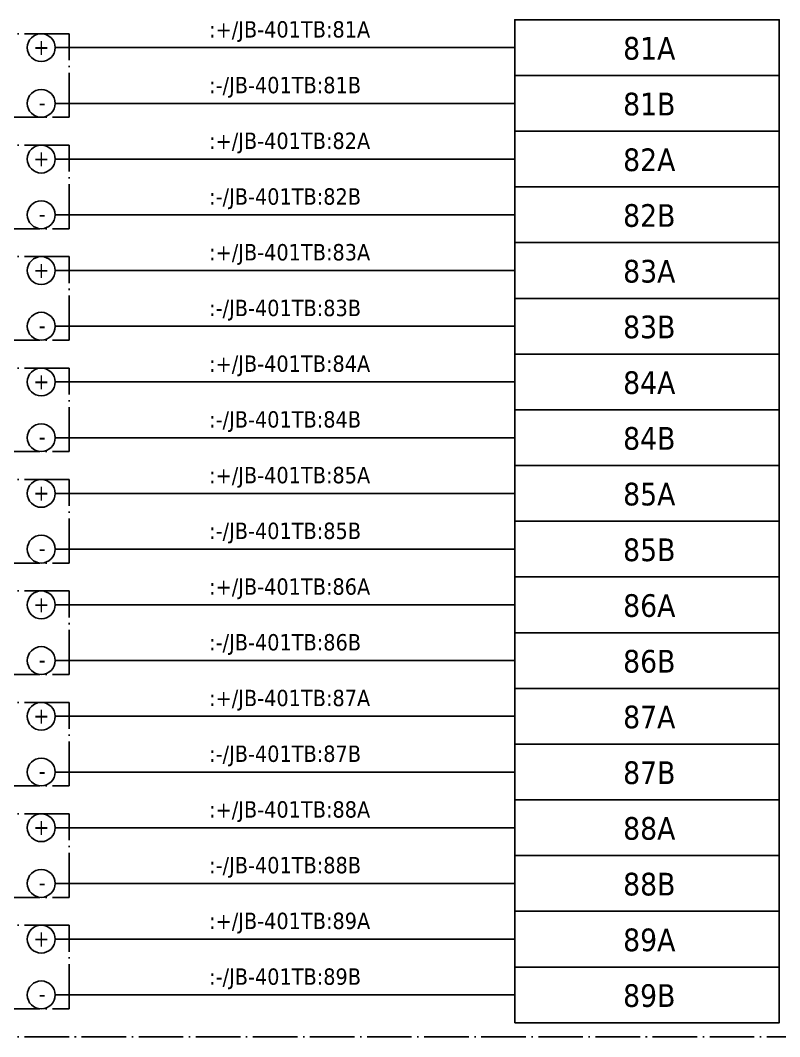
# Model space of a CAD drawing. Header units: millimetres. Extents: x 0 to 1792788, y -13 to 262234.
# Drawn here: x 35.5 to 90, y 78 to 151 of the extents above; entities that cross this region are included whole.
import ezdxf
from ezdxf.enums import TextEntityAlignment as Align

# ---------------------------------------------------------------- set-up
doc = ezdxf.new("R2010")
doc.units = ezdxf.units.MM
doc.linetypes.add('EPL_DASHDOT', pattern=[1, 0.8, -0.1, 0, -0.1])
for name, color, linetype, lineweight in [('EPLAN300', 5, 'Continuous', 25), ('EPLAN302', 5, 'Continuous', 25), ('EPLAN307', 134, 'EPL_DASHDOT', 25), ('EPLAN311', 7, 'Continuous', 25), ('EPLAN400', 5, 'Continuous', 35), ('EPLAN405', 7, 'Continuous', 25), ('EPLAN420', 7, 'Continuous', 35), ('EPLAN421', 5, 'Continuous', 35), ('EPLAN433', 251, 'Continuous', 35), ('EPLAN500', 7, 'Continuous', 35), ('EPLAN501', 7, 'Continuous', 35), ('EPLAN502', 7, 'Continuous', 35), ('EPLAN503', 7, 'Continuous', 35), ('EPLAN504', 7, 'Continuous', 35)]:
    doc.layers.add(name, color=color, linetype=linetype, lineweight=lineweight)
doc.styles.add('Tahoma', font='')
doc.styles.get('Tahoma').set_extended_font_data('Tahoma')

# ---------------------------------------------------------------- blocks, each defined once
blk = doc.blocks.new('EPLSYM_LibrarySPECIAL_en_US_Symbol427_Variant5_Placement1_94')
at = {"layer": 'EPLAN421', "color": 5, "style": 'Tahoma'}
for tag, p in [('17_20029[1]', (-0.9525, 3.335)), ('17_20029[2]', (20.0025, 3.335))]:
    blk.add_attdef(tag, text='', height=1.1739, dxfattribs=at).set_placement(p, align=Align.BOTTOM_RIGHT)
at = {"layer": 'EPLAN433', "color": 251, "style": 'Tahoma'}
blk.add_attdef('17_20406_1', text='', height=1.6254, dxfattribs=at).set_placement((0.9525, 1.5875), align=Align.BOTTOM_RIGHT)
blk.add_attdef('17_20406', text='', height=1.6254, dxfattribs=at).set_placement((0.9525, 1.5875), align=Align.BOTTOM_LEFT)
blk = doc.blocks.new('EPLSYM_LibrarySPECIAL_en_US_Symbol427_Variant5_Placement1_95')
at = {"layer": 'EPLAN421', "color": 5, "style": 'Tahoma'}
for tag, p in [('17_20029[1]', (-0.9525, 3.335)), ('17_20029[2]', (20.0025, 3.335))]:
    blk.add_attdef(tag, text='', height=1.1739, dxfattribs=at).set_placement(p, align=Align.BOTTOM_RIGHT)
at = {"layer": 'EPLAN433', "color": 251, "style": 'Tahoma'}
blk.add_attdef('17_20406_1', text='', height=1.6254, dxfattribs=at).set_placement((0.9525, 1.5875), align=Align.BOTTOM_RIGHT)
blk.add_attdef('17_20406', text='', height=1.6254, dxfattribs=at).set_placement((0.9525, 1.5875), align=Align.BOTTOM_LEFT)
blk = doc.blocks.new('EPLSYM_LibrarySPECIAL_en_US_Symbol427_Variant5_Placement1_96')
at = {"layer": 'EPLAN421', "color": 5, "style": 'Tahoma'}
for tag, p in [('17_20029[1]', (-0.9525, 3.335)), ('17_20029[2]', (20.0025, 3.335))]:
    blk.add_attdef(tag, text='', height=1.1739, dxfattribs=at).set_placement(p, align=Align.BOTTOM_RIGHT)
at = {"layer": 'EPLAN433', "color": 251, "style": 'Tahoma'}
blk.add_attdef('17_20406_1', text='', height=1.6254, dxfattribs=at).set_placement((0.9525, 1.5875), align=Align.BOTTOM_RIGHT)
blk.add_attdef('17_20406', text='', height=1.6254, dxfattribs=at).set_placement((0.9525, 1.5875), align=Align.BOTTOM_LEFT)
blk = doc.blocks.new('EPLSYM_LibrarySPECIAL_en_US_Symbol427_Variant5_Placement1_97')
at = {"layer": 'EPLAN421', "color": 5, "style": 'Tahoma'}
for tag, p in [('17_20029[1]', (-0.9525, 3.335)), ('17_20029[2]', (20.0025, 3.335))]:
    blk.add_attdef(tag, text='', height=1.1739, dxfattribs=at).set_placement(p, align=Align.BOTTOM_RIGHT)
at = {"layer": 'EPLAN433', "color": 251, "style": 'Tahoma'}
blk.add_attdef('17_20406_1', text='', height=1.6254, dxfattribs=at).set_placement((0.9525, 1.5875), align=Align.BOTTOM_RIGHT)
blk.add_attdef('17_20406', text='', height=1.6254, dxfattribs=at).set_placement((0.9525, 1.5875), align=Align.BOTTOM_LEFT)
blk = doc.blocks.new('EPLSYM_LibrarySPECIAL_en_US_Symbol427_Variant5_Placement1_98')
at = {"layer": 'EPLAN421', "color": 5, "style": 'Tahoma'}
for tag, p in [('17_20029[1]', (-0.9525, 3.335)), ('17_20029[2]', (20.0025, 3.335))]:
    blk.add_attdef(tag, text='', height=1.1739, dxfattribs=at).set_placement(p, align=Align.BOTTOM_RIGHT)
at = {"layer": 'EPLAN433', "color": 251, "style": 'Tahoma'}
blk.add_attdef('17_20406_1', text='', height=1.6254, dxfattribs=at).set_placement((0.9525, 1.5875), align=Align.BOTTOM_RIGHT)
blk.add_attdef('17_20406', text='', height=1.6254, dxfattribs=at).set_placement((0.9525, 1.5875), align=Align.BOTTOM_LEFT)
blk = doc.blocks.new('EPLSYM_LibrarySPECIAL_en_US_Symbol427_Variant5_Placement1_99')
at = {"layer": 'EPLAN421', "color": 5, "style": 'Tahoma'}
for tag, p in [('17_20029[1]', (-0.9525, 3.335)), ('17_20029[2]', (20.0025, 3.335))]:
    blk.add_attdef(tag, text='', height=1.1739, dxfattribs=at).set_placement(p, align=Align.BOTTOM_RIGHT)
at = {"layer": 'EPLAN433', "color": 251, "style": 'Tahoma'}
blk.add_attdef('17_20406_1', text='', height=1.6254, dxfattribs=at).set_placement((0.9525, 1.5875), align=Align.BOTTOM_RIGHT)
blk.add_attdef('17_20406', text='', height=1.6254, dxfattribs=at).set_placement((0.9525, 1.5875), align=Align.BOTTOM_LEFT)
blk = doc.blocks.new('EPLSYM_LibrarySPECIAL_en_US_Symbol427_Variant5_Placement1_100')
at = {"layer": 'EPLAN421', "color": 5, "style": 'Tahoma'}
for tag, p in [('17_20029[1]', (-0.9525, 3.335)), ('17_20029[2]', (20.0025, 3.335))]:
    blk.add_attdef(tag, text='', height=1.1739, dxfattribs=at).set_placement(p, align=Align.BOTTOM_RIGHT)
at = {"layer": 'EPLAN433', "color": 251, "style": 'Tahoma'}
blk.add_attdef('17_20406_1', text='', height=1.6254, dxfattribs=at).set_placement((0.9525, 1.5875), align=Align.BOTTOM_RIGHT)
blk.add_attdef('17_20406', text='', height=1.6254, dxfattribs=at).set_placement((0.9525, 1.5875), align=Align.BOTTOM_LEFT)
blk = doc.blocks.new('EPLSYM_LibrarySPECIAL_en_US_Symbol427_Variant5_Placement1_101')
at = {"layer": 'EPLAN421', "color": 5, "style": 'Tahoma'}
for tag, p in [('17_20029[1]', (-0.9525, 3.335)), ('17_20029[2]', (20.0025, 3.335))]:
    blk.add_attdef(tag, text='', height=1.1739, dxfattribs=at).set_placement(p, align=Align.BOTTOM_RIGHT)
at = {"layer": 'EPLAN433', "color": 251, "style": 'Tahoma'}
blk.add_attdef('17_20406_1', text='', height=1.6254, dxfattribs=at).set_placement((0.9525, 1.5875), align=Align.BOTTOM_RIGHT)
blk.add_attdef('17_20406', text='', height=1.6254, dxfattribs=at).set_placement((0.9525, 1.5875), align=Align.BOTTOM_LEFT)
blk = doc.blocks.new('EPLSYM_LibrarySPECIAL_en_US_Symbol427_Variant5_Placement1_102')
at = {"layer": 'EPLAN421', "color": 5, "style": 'Tahoma'}
for tag, p in [('17_20029[1]', (-0.9525, 3.335)), ('17_20029[2]', (20.0025, 3.335))]:
    blk.add_attdef(tag, text='', height=1.1739, dxfattribs=at).set_placement(p, align=Align.BOTTOM_RIGHT)
at = {"layer": 'EPLAN433', "color": 251, "style": 'Tahoma'}
blk.add_attdef('17_20406_1', text='', height=1.6254, dxfattribs=at).set_placement((0.9525, 1.5875), align=Align.BOTTOM_RIGHT)
blk.add_attdef('17_20406', text='', height=1.6254, dxfattribs=at).set_placement((0.9525, 1.5875), align=Align.BOTTOM_LEFT)
blk = doc.blocks.new('EPLSYM_LibrarySPECIAL_en_US_Symbol427_Variant5_Placement1_103')
at = {"layer": 'EPLAN421', "color": 5, "style": 'Tahoma'}
for tag, p in [('17_20029[1]', (-0.9525, 3.335)), ('17_20029[2]', (20.0025, 3.335))]:
    blk.add_attdef(tag, text='', height=1.1739, dxfattribs=at).set_placement(p, align=Align.BOTTOM_RIGHT)
at = {"layer": 'EPLAN433', "color": 251, "style": 'Tahoma'}
blk.add_attdef('17_20406_1', text='', height=1.6254, dxfattribs=at).set_placement((0.9525, 1.5875), align=Align.BOTTOM_RIGHT)
blk.add_attdef('17_20406', text='', height=1.6254, dxfattribs=at).set_placement((0.9525, 1.5875), align=Align.BOTTOM_LEFT)
blk = doc.blocks.new('EPLSYM_LibrarySPECIAL_en_US_Symbol427_Variant5_Placement1_104')
at = {"layer": 'EPLAN421', "color": 5, "style": 'Tahoma'}
for tag, p in [('17_20029[1]', (-0.9525, 3.335)), ('17_20029[2]', (20.0025, 3.335))]:
    blk.add_attdef(tag, text='', height=1.1739, dxfattribs=at).set_placement(p, align=Align.BOTTOM_RIGHT)
at = {"layer": 'EPLAN433', "color": 251, "style": 'Tahoma'}
blk.add_attdef('17_20406_1', text='', height=1.6254, dxfattribs=at).set_placement((0.9525, 1.5875), align=Align.BOTTOM_RIGHT)
blk.add_attdef('17_20406', text='', height=1.6254, dxfattribs=at).set_placement((0.9525, 1.5875), align=Align.BOTTOM_LEFT)
blk = doc.blocks.new('EPLSYM_LibrarySPECIAL_en_US_Symbol427_Variant5_Placement1_105')
at = {"layer": 'EPLAN421', "color": 5, "style": 'Tahoma'}
for tag, p in [('17_20029[1]', (-0.9525, 3.335)), ('17_20029[2]', (20.0025, 3.335))]:
    blk.add_attdef(tag, text='', height=1.1739, dxfattribs=at).set_placement(p, align=Align.BOTTOM_RIGHT)
at = {"layer": 'EPLAN433', "color": 251, "style": 'Tahoma'}
blk.add_attdef('17_20406_1', text='', height=1.6254, dxfattribs=at).set_placement((0.9525, 1.5875), align=Align.BOTTOM_RIGHT)
blk.add_attdef('17_20406', text='', height=1.6254, dxfattribs=at).set_placement((0.9525, 1.5875), align=Align.BOTTOM_LEFT)
blk = doc.blocks.new('EPLSYM_LibrarySPECIAL_en_US_Symbol427_Variant5_Placement1_106')
at = {"layer": 'EPLAN421', "color": 5, "style": 'Tahoma'}
for tag, p in [('17_20029[1]', (-0.9525, 3.335)), ('17_20029[2]', (20.0025, 3.335))]:
    blk.add_attdef(tag, text='', height=1.1739, dxfattribs=at).set_placement(p, align=Align.BOTTOM_RIGHT)
at = {"layer": 'EPLAN433', "color": 251, "style": 'Tahoma'}
blk.add_attdef('17_20406_1', text='', height=1.6254, dxfattribs=at).set_placement((0.9525, 1.5875), align=Align.BOTTOM_RIGHT)
blk.add_attdef('17_20406', text='', height=1.6254, dxfattribs=at).set_placement((0.9525, 1.5875), align=Align.BOTTOM_LEFT)
blk = doc.blocks.new('EPLSYM_LibrarySPECIAL_en_US_Symbol427_Variant5_Placement1_107')
at = {"layer": 'EPLAN421', "color": 5, "style": 'Tahoma'}
for tag, p in [('17_20029[1]', (-0.9525, 3.335)), ('17_20029[2]', (20.0025, 3.335))]:
    blk.add_attdef(tag, text='', height=1.1739, dxfattribs=at).set_placement(p, align=Align.BOTTOM_RIGHT)
at = {"layer": 'EPLAN433', "color": 251, "style": 'Tahoma'}
blk.add_attdef('17_20406_1', text='', height=1.6254, dxfattribs=at).set_placement((0.9525, 1.5875), align=Align.BOTTOM_RIGHT)
blk.add_attdef('17_20406', text='', height=1.6254, dxfattribs=at).set_placement((0.9525, 1.5875), align=Align.BOTTOM_LEFT)
blk = doc.blocks.new('EPLSYM_LibrarySPECIAL_en_US_Symbol427_Variant5_Placement1_108')
at = {"layer": 'EPLAN421', "color": 5, "style": 'Tahoma'}
for tag, p in [('17_20029[1]', (-0.9525, 3.335)), ('17_20029[2]', (20.0025, 3.335))]:
    blk.add_attdef(tag, text='', height=1.1739, dxfattribs=at).set_placement(p, align=Align.BOTTOM_RIGHT)
at = {"layer": 'EPLAN433', "color": 251, "style": 'Tahoma'}
blk.add_attdef('17_20406_1', text='', height=1.6254, dxfattribs=at).set_placement((0.9525, 1.5875), align=Align.BOTTOM_RIGHT)
blk.add_attdef('17_20406', text='', height=1.6254, dxfattribs=at).set_placement((0.9525, 1.5875), align=Align.BOTTOM_LEFT)
blk = doc.blocks.new('EPLSYM_LibrarySPECIAL_en_US_Symbol427_Variant5_Placement1_109')
at = {"layer": 'EPLAN421', "color": 5, "style": 'Tahoma'}
for tag, p in [('17_20029[1]', (-0.9525, 3.335)), ('17_20029[2]', (20.0025, 3.335))]:
    blk.add_attdef(tag, text='', height=1.1739, dxfattribs=at).set_placement(p, align=Align.BOTTOM_RIGHT)
at = {"layer": 'EPLAN433', "color": 251, "style": 'Tahoma'}
blk.add_attdef('17_20406_1', text='', height=1.6254, dxfattribs=at).set_placement((0.9525, 1.5875), align=Align.BOTTOM_RIGHT)
blk.add_attdef('17_20406', text='', height=1.6254, dxfattribs=at).set_placement((0.9525, 1.5875), align=Align.BOTTOM_LEFT)
blk = doc.blocks.new('EPLSYM_LibrarySPECIAL_en_US_Symbol427_Variant5_Placement1_110')
at = {"layer": 'EPLAN421', "color": 5, "style": 'Tahoma'}
for tag, p in [('17_20029[1]', (-0.9525, 3.335)), ('17_20029[2]', (20.0025, 3.335))]:
    blk.add_attdef(tag, text='', height=1.1739, dxfattribs=at).set_placement(p, align=Align.BOTTOM_RIGHT)
at = {"layer": 'EPLAN433', "color": 251, "style": 'Tahoma'}
blk.add_attdef('17_20406_1', text='', height=1.6254, dxfattribs=at).set_placement((0.9525, 1.5875), align=Align.BOTTOM_RIGHT)
blk.add_attdef('17_20406', text='', height=1.6254, dxfattribs=at).set_placement((0.9525, 1.5875), align=Align.BOTTOM_LEFT)
blk = doc.blocks.new('EPLSYM_LibrarySPECIAL_en_US_Symbol427_Variant5_Placement1_111')
at = {"layer": 'EPLAN421', "color": 5, "style": 'Tahoma'}
for tag, p in [('17_20029[1]', (-0.9525, 3.335)), ('17_20029[2]', (20.0025, 3.335))]:
    blk.add_attdef(tag, text='', height=1.1739, dxfattribs=at).set_placement(p, align=Align.BOTTOM_RIGHT)
at = {"layer": 'EPLAN433', "color": 251, "style": 'Tahoma'}
blk.add_attdef('17_20406_1', text='', height=1.6254, dxfattribs=at).set_placement((0.9525, 1.5875), align=Align.BOTTOM_RIGHT)
blk.add_attdef('17_20406', text='', height=1.6254, dxfattribs=at).set_placement((0.9525, 1.5875), align=Align.BOTTOM_LEFT)
blk = doc.blocks.new('EPLSYM_LibrarySPECIAL_Symbol17_Variant3_Placement1')
at = {"layer": 'EPLAN302', "lineweight": 25, "ltscale": 4}
blk.add_line((4, 0), (1, 0), dxfattribs=at)
blk.add_circle((0, 0), 1, dxfattribs=at)
at = {"layer": 'EPLAN420', "color": 7, "style": 'Tahoma'}
blk.add_attdef('17_20036', text='', height=1.6254, dxfattribs=at).set_placement((-1.5, -0.16254), align=Align.MIDDLE_RIGHT)
at = {"layer": 'EPLAN421', "color": 5, "style": 'Tahoma'}
blk.add_attdef('17_20039', text='', height=1.1739, dxfattribs=at).set_placement((3, 1), align=Align.BOTTOM_RIGHT)
blk = doc.blocks.new('EPLSYM_LibrarySPECIAL_Symbol2_Variant0_Placement1_48')
at = {"layer": 'EPLAN307', "lineweight": 25, "ltscale": 4}
blk.add_lwpolyline([(0, -6), (34, -6), (34, 0), (0, 0)], close=True, dxfattribs=at)
at = {"layer": 'EPLAN400', "color": 5, "style": 'Tahoma'}
blk.add_attdef('88_20010', text='', height=2.2575, dxfattribs=at).set_placement((-1.5, -0.9515), align=Align.TOP_RIGHT)
at = {"layer": 'EPLAN500', "color": 7, "style": 'Tahoma'}
blk.add_attdef('88_20027', text='', height=1.6254, dxfattribs=at).set_placement((-1.5, -4.57508), align=Align.TOP_RIGHT)
at = {"layer": 'EPLAN501', "color": 7, "style": 'Tahoma'}
blk.add_attdef('88_20011', text='', height=1.6254, dxfattribs=at).set_placement((-1.5, -9.97508), align=Align.TOP_RIGHT)
at = {"layer": 'EPLAN502', "color": 7, "style": 'Tahoma'}
blk.add_attdef('88_20025', text='', height=1.6254, dxfattribs=at).set_placement((-1.5, -12.67508), align=Align.TOP_RIGHT)
at = {"layer": 'EPLAN503', "color": 7, "style": 'Tahoma'}
blk.add_attdef('88_20024', text='', height=1.6254, dxfattribs=at).set_placement((-1.5, -15.37508), align=Align.TOP_RIGHT)
at = {"layer": 'EPLAN504', "color": 7, "style": 'Tahoma'}
blk.add_attdef('88_20901[1]', text='', height=1.6254, dxfattribs=at).set_placement((-1.5, -7.27508), align=Align.TOP_RIGHT)
blk = doc.blocks.new('EPLSYM_LibrarySPECIAL_Symbol2_Variant0_Placement1_49')
at = {"layer": 'EPLAN307', "lineweight": 25, "ltscale": 4}
blk.add_lwpolyline([(0, -6), (34, -6), (34, 0), (0, 0)], close=True, dxfattribs=at)
at = {"layer": 'EPLAN400', "color": 5, "style": 'Tahoma'}
blk.add_attdef('88_20010', text='', height=2.2575, dxfattribs=at).set_placement((-1.5, -0.9515), align=Align.TOP_RIGHT)
at = {"layer": 'EPLAN500', "color": 7, "style": 'Tahoma'}
blk.add_attdef('88_20027', text='', height=1.6254, dxfattribs=at).set_placement((-1.5, -4.57508), align=Align.TOP_RIGHT)
at = {"layer": 'EPLAN501', "color": 7, "style": 'Tahoma'}
blk.add_attdef('88_20011', text='', height=1.6254, dxfattribs=at).set_placement((-1.5, -9.97508), align=Align.TOP_RIGHT)
at = {"layer": 'EPLAN502', "color": 7, "style": 'Tahoma'}
blk.add_attdef('88_20025', text='', height=1.6254, dxfattribs=at).set_placement((-1.5, -12.67508), align=Align.TOP_RIGHT)
at = {"layer": 'EPLAN503', "color": 7, "style": 'Tahoma'}
blk.add_attdef('88_20024', text='', height=1.6254, dxfattribs=at).set_placement((-1.5, -15.37508), align=Align.TOP_RIGHT)
at = {"layer": 'EPLAN504', "color": 7, "style": 'Tahoma'}
blk.add_attdef('88_20901[1]', text='', height=1.6254, dxfattribs=at).set_placement((-1.5, -7.27508), align=Align.TOP_RIGHT)
blk = doc.blocks.new('EPLSYM_LibrarySPECIAL_Symbol2_Variant0_Placement1_50')
at = {"layer": 'EPLAN307', "lineweight": 25, "ltscale": 4}
blk.add_lwpolyline([(0, -6), (34, -6), (34, 0), (0, 0)], close=True, dxfattribs=at)
at = {"layer": 'EPLAN400', "color": 5, "style": 'Tahoma'}
blk.add_attdef('88_20010', text='', height=2.2575, dxfattribs=at).set_placement((-1.5, -0.9515), align=Align.TOP_RIGHT)
at = {"layer": 'EPLAN500', "color": 7, "style": 'Tahoma'}
blk.add_attdef('88_20027', text='', height=1.6254, dxfattribs=at).set_placement((-1.5, -4.57508), align=Align.TOP_RIGHT)
at = {"layer": 'EPLAN501', "color": 7, "style": 'Tahoma'}
blk.add_attdef('88_20011', text='', height=1.6254, dxfattribs=at).set_placement((-1.5, -9.97508), align=Align.TOP_RIGHT)
at = {"layer": 'EPLAN502', "color": 7, "style": 'Tahoma'}
blk.add_attdef('88_20025', text='', height=1.6254, dxfattribs=at).set_placement((-1.5, -12.67508), align=Align.TOP_RIGHT)
at = {"layer": 'EPLAN503', "color": 7, "style": 'Tahoma'}
blk.add_attdef('88_20024', text='', height=1.6254, dxfattribs=at).set_placement((-1.5, -15.37508), align=Align.TOP_RIGHT)
at = {"layer": 'EPLAN504', "color": 7, "style": 'Tahoma'}
blk.add_attdef('88_20901[1]', text='', height=1.6254, dxfattribs=at).set_placement((-1.5, -7.27508), align=Align.TOP_RIGHT)
blk = doc.blocks.new('EPLSYM_LibrarySPECIAL_Symbol2_Variant0_Placement1_51')
at = {"layer": 'EPLAN307', "lineweight": 25, "ltscale": 4}
blk.add_lwpolyline([(0, -6), (34, -6), (34, 0), (0, 0)], close=True, dxfattribs=at)
at = {"layer": 'EPLAN400', "color": 5, "style": 'Tahoma'}
blk.add_attdef('88_20010', text='', height=2.2575, dxfattribs=at).set_placement((-1.5, -0.9515), align=Align.TOP_RIGHT)
at = {"layer": 'EPLAN500', "color": 7, "style": 'Tahoma'}
blk.add_attdef('88_20027', text='', height=1.6254, dxfattribs=at).set_placement((-1.5, -4.57508), align=Align.TOP_RIGHT)
at = {"layer": 'EPLAN501', "color": 7, "style": 'Tahoma'}
blk.add_attdef('88_20011', text='', height=1.6254, dxfattribs=at).set_placement((-1.5, -9.97508), align=Align.TOP_RIGHT)
at = {"layer": 'EPLAN502', "color": 7, "style": 'Tahoma'}
blk.add_attdef('88_20025', text='', height=1.6254, dxfattribs=at).set_placement((-1.5, -12.67508), align=Align.TOP_RIGHT)
at = {"layer": 'EPLAN503', "color": 7, "style": 'Tahoma'}
blk.add_attdef('88_20024', text='', height=1.6254, dxfattribs=at).set_placement((-1.5, -15.37508), align=Align.TOP_RIGHT)
at = {"layer": 'EPLAN504', "color": 7, "style": 'Tahoma'}
blk.add_attdef('88_20901[1]', text='', height=1.6254, dxfattribs=at).set_placement((-1.5, -7.27508), align=Align.TOP_RIGHT)
blk = doc.blocks.new('EPLSYM_LibrarySPECIAL_Symbol2_Variant0_Placement1_52')
at = {"layer": 'EPLAN307', "lineweight": 25, "ltscale": 4}
blk.add_lwpolyline([(0, -6), (34, -6), (34, 0), (0, 0)], close=True, dxfattribs=at)
at = {"layer": 'EPLAN400', "color": 5, "style": 'Tahoma'}
blk.add_attdef('88_20010', text='', height=2.2575, dxfattribs=at).set_placement((-1.5, -0.9515), align=Align.TOP_RIGHT)
at = {"layer": 'EPLAN500', "color": 7, "style": 'Tahoma'}
blk.add_attdef('88_20027', text='', height=1.6254, dxfattribs=at).set_placement((-1.5, -4.57508), align=Align.TOP_RIGHT)
at = {"layer": 'EPLAN501', "color": 7, "style": 'Tahoma'}
blk.add_attdef('88_20011', text='', height=1.6254, dxfattribs=at).set_placement((-1.5, -9.97508), align=Align.TOP_RIGHT)
at = {"layer": 'EPLAN502', "color": 7, "style": 'Tahoma'}
blk.add_attdef('88_20025', text='', height=1.6254, dxfattribs=at).set_placement((-1.5, -12.67508), align=Align.TOP_RIGHT)
at = {"layer": 'EPLAN503', "color": 7, "style": 'Tahoma'}
blk.add_attdef('88_20024', text='', height=1.6254, dxfattribs=at).set_placement((-1.5, -15.37508), align=Align.TOP_RIGHT)
at = {"layer": 'EPLAN504', "color": 7, "style": 'Tahoma'}
blk.add_attdef('88_20901[1]', text='', height=1.6254, dxfattribs=at).set_placement((-1.5, -7.27508), align=Align.TOP_RIGHT)
blk = doc.blocks.new('EPLSYM_LibrarySPECIAL_Symbol2_Variant0_Placement1_53')
at = {"layer": 'EPLAN307', "lineweight": 25, "ltscale": 4}
blk.add_lwpolyline([(0, -6), (34, -6), (34, 0), (0, 0)], close=True, dxfattribs=at)
at = {"layer": 'EPLAN400', "color": 5, "style": 'Tahoma'}
blk.add_attdef('88_20010', text='', height=2.2575, dxfattribs=at).set_placement((-1.5, -0.9515), align=Align.TOP_RIGHT)
at = {"layer": 'EPLAN500', "color": 7, "style": 'Tahoma'}
blk.add_attdef('88_20027', text='', height=1.6254, dxfattribs=at).set_placement((-1.5, -4.57508), align=Align.TOP_RIGHT)
at = {"layer": 'EPLAN501', "color": 7, "style": 'Tahoma'}
blk.add_attdef('88_20011', text='', height=1.6254, dxfattribs=at).set_placement((-1.5, -9.97508), align=Align.TOP_RIGHT)
at = {"layer": 'EPLAN502', "color": 7, "style": 'Tahoma'}
blk.add_attdef('88_20025', text='', height=1.6254, dxfattribs=at).set_placement((-1.5, -12.67508), align=Align.TOP_RIGHT)
at = {"layer": 'EPLAN503', "color": 7, "style": 'Tahoma'}
blk.add_attdef('88_20024', text='', height=1.6254, dxfattribs=at).set_placement((-1.5, -15.37508), align=Align.TOP_RIGHT)
at = {"layer": 'EPLAN504', "color": 7, "style": 'Tahoma'}
blk.add_attdef('88_20901[1]', text='', height=1.6254, dxfattribs=at).set_placement((-1.5, -7.27508), align=Align.TOP_RIGHT)
blk = doc.blocks.new('EPLSYM_LibrarySPECIAL_Symbol2_Variant0_Placement1_54')
at = {"layer": 'EPLAN307', "lineweight": 25, "ltscale": 4}
blk.add_lwpolyline([(0, -6), (34, -6), (34, 0), (0, 0)], close=True, dxfattribs=at)
at = {"layer": 'EPLAN400', "color": 5, "style": 'Tahoma'}
blk.add_attdef('88_20010', text='', height=2.2575, dxfattribs=at).set_placement((-1.5, -0.9515), align=Align.TOP_RIGHT)
at = {"layer": 'EPLAN500', "color": 7, "style": 'Tahoma'}
blk.add_attdef('88_20027', text='', height=1.6254, dxfattribs=at).set_placement((-1.5, -4.57508), align=Align.TOP_RIGHT)
at = {"layer": 'EPLAN501', "color": 7, "style": 'Tahoma'}
blk.add_attdef('88_20011', text='', height=1.6254, dxfattribs=at).set_placement((-1.5, -9.97508), align=Align.TOP_RIGHT)
at = {"layer": 'EPLAN502', "color": 7, "style": 'Tahoma'}
blk.add_attdef('88_20025', text='', height=1.6254, dxfattribs=at).set_placement((-1.5, -12.67508), align=Align.TOP_RIGHT)
at = {"layer": 'EPLAN503', "color": 7, "style": 'Tahoma'}
blk.add_attdef('88_20024', text='', height=1.6254, dxfattribs=at).set_placement((-1.5, -15.37508), align=Align.TOP_RIGHT)
at = {"layer": 'EPLAN504', "color": 7, "style": 'Tahoma'}
blk.add_attdef('88_20901[1]', text='', height=1.6254, dxfattribs=at).set_placement((-1.5, -7.27508), align=Align.TOP_RIGHT)
blk = doc.blocks.new('EPLSYM_LibrarySPECIAL_Symbol2_Variant0_Placement1_55')
at = {"layer": 'EPLAN307', "lineweight": 25, "ltscale": 4}
blk.add_lwpolyline([(0, -6), (34, -6), (34, 0), (0, 0)], close=True, dxfattribs=at)
at = {"layer": 'EPLAN400', "color": 5, "style": 'Tahoma'}
blk.add_attdef('88_20010', text='', height=2.2575, dxfattribs=at).set_placement((-1.5, -0.9515), align=Align.TOP_RIGHT)
at = {"layer": 'EPLAN500', "color": 7, "style": 'Tahoma'}
blk.add_attdef('88_20027', text='', height=1.6254, dxfattribs=at).set_placement((-1.5, -4.57508), align=Align.TOP_RIGHT)
at = {"layer": 'EPLAN501', "color": 7, "style": 'Tahoma'}
blk.add_attdef('88_20011', text='', height=1.6254, dxfattribs=at).set_placement((-1.5, -9.97508), align=Align.TOP_RIGHT)
at = {"layer": 'EPLAN502', "color": 7, "style": 'Tahoma'}
blk.add_attdef('88_20025', text='', height=1.6254, dxfattribs=at).set_placement((-1.5, -12.67508), align=Align.TOP_RIGHT)
at = {"layer": 'EPLAN503', "color": 7, "style": 'Tahoma'}
blk.add_attdef('88_20024', text='', height=1.6254, dxfattribs=at).set_placement((-1.5, -15.37508), align=Align.TOP_RIGHT)
at = {"layer": 'EPLAN504', "color": 7, "style": 'Tahoma'}
blk.add_attdef('88_20901[1]', text='', height=1.6254, dxfattribs=at).set_placement((-1.5, -7.27508), align=Align.TOP_RIGHT)
blk = doc.blocks.new('EPLSYM_LibrarySPECIAL_Symbol2_Variant0_Placement1_56')
at = {"layer": 'EPLAN307', "lineweight": 25, "ltscale": 4}
blk.add_lwpolyline([(0, -6), (34, -6), (34, 0), (0, 0)], close=True, dxfattribs=at)
at = {"layer": 'EPLAN400', "color": 5, "style": 'Tahoma'}
blk.add_attdef('88_20010', text='', height=2.2575, dxfattribs=at).set_placement((-1.5, -0.9515), align=Align.TOP_RIGHT)
at = {"layer": 'EPLAN500', "color": 7, "style": 'Tahoma'}
blk.add_attdef('88_20027', text='', height=1.6254, dxfattribs=at).set_placement((-1.5, -4.57508), align=Align.TOP_RIGHT)
at = {"layer": 'EPLAN501', "color": 7, "style": 'Tahoma'}
blk.add_attdef('88_20011', text='', height=1.6254, dxfattribs=at).set_placement((-1.5, -9.97508), align=Align.TOP_RIGHT)
at = {"layer": 'EPLAN502', "color": 7, "style": 'Tahoma'}
blk.add_attdef('88_20025', text='', height=1.6254, dxfattribs=at).set_placement((-1.5, -12.67508), align=Align.TOP_RIGHT)
at = {"layer": 'EPLAN503', "color": 7, "style": 'Tahoma'}
blk.add_attdef('88_20024', text='', height=1.6254, dxfattribs=at).set_placement((-1.5, -15.37508), align=Align.TOP_RIGHT)
at = {"layer": 'EPLAN504', "color": 7, "style": 'Tahoma'}
blk.add_attdef('88_20901[1]', text='', height=1.6254, dxfattribs=at).set_placement((-1.5, -7.27508), align=Align.TOP_RIGHT)
blk = doc.blocks.new('EPLSYM_LibrarySPECIAL_Symbol308_Variant0_Placement0')
at = {"layer": 'EPLAN405', "color": 7, "style": 'Tahoma'}
for tag, p in [('17_31011', (1.5, 6.35)), ('17_31002', (1.5, 0.5))]:
    blk.add_attdef(tag, text='', height=1.174, dxfattribs=at).set_placement(p, align=Align.BOTTOM_LEFT)
for tag, p in [('17_31004', (1.5, 4.4)), ('17_31003', (1.5, 2.45))]:
    blk.add_attdef(tag, p, '', height=1.174, dxfattribs=at)
blk = doc.blocks.new('EPLSYM_LibrarySPECIAL_Symbol2_Variant0_Placement1_57')
at = {"layer": 'EPLAN307', "lineweight": 25, "ltscale": 4}
blk.add_lwpolyline([(0, -206), (119, -206), (119, 0), (0, 0)], close=True, dxfattribs=at)
at = {"layer": 'EPLAN400', "color": 5, "style": 'Tahoma'}
blk.add_attdef('88_20010', text='', height=2.2575, dxfattribs=at).set_placement((-1.5, -0.9515), align=Align.TOP_RIGHT)
at = {"layer": 'EPLAN500', "color": 7, "style": 'Tahoma'}
blk.add_attdef('88_20027', text='', height=1.6254, dxfattribs=at).set_placement((-1.5, -4.57508), align=Align.TOP_RIGHT)
at = {"layer": 'EPLAN501', "color": 7, "style": 'Tahoma'}
blk.add_attdef('88_20011', text='', height=1.6254, dxfattribs=at).set_placement((-1.5, -9.97508), align=Align.TOP_RIGHT)
at = {"layer": 'EPLAN502', "color": 7, "style": 'Tahoma'}
blk.add_attdef('88_20025', text='', height=1.6254, dxfattribs=at).set_placement((-1.5, -12.67508), align=Align.TOP_RIGHT)
at = {"layer": 'EPLAN503', "color": 7, "style": 'Tahoma'}
blk.add_attdef('88_20024', text='', height=1.6254, dxfattribs=at).set_placement((-1.5, -15.37508), align=Align.TOP_RIGHT)
at = {"layer": 'EPLAN504', "color": 7, "style": 'Tahoma'}
blk.add_attdef('88_20901[1]', text='', height=1.6254, dxfattribs=at).set_placement((-1.5, -7.27508), align=Align.TOP_RIGHT)

msp = doc.modelspace()

# ---------------------------------------------------------------- linework, layer by layer
at = {"layer": 'EPLAN300', "lineweight": 25, "ltscale": 4}
for points in [[(71, 147), (90, 147), (90, 151), (71, 151)], [(71, 143), (90, 143), (90, 147), (71, 147)], [(71, 139), (90, 139), (90, 143), (71, 143)], [(71, 135), (90, 135), (90, 139), (71, 139)], [(71, 131), (90, 131), (90, 135), (71, 135)], [(71, 127), (90, 127), (90, 131), (71, 131)], [(71, 123), (90, 123), (90, 127), (71, 127)], [(71, 119), (90, 119), (90, 123), (71, 123)], [(71, 115), (90, 115), (90, 119), (71, 119)], [(71, 111), (90, 111), (90, 115), (71, 115)], [(71, 107), (90, 107), (90, 111), (71, 111)], [(71, 103), (90, 103), (90, 107), (71, 107)], [(71, 99), (90, 99), (90, 103), (71, 103)], [(71, 95), (90, 95), (90, 99), (71, 99)], [(71, 91), (90, 91), (90, 95), (71, 95)], [(71, 87), (90, 87), (90, 91), (71, 91)], [(71, 83), (90, 83), (90, 87), (71, 87)], [(71, 79), (90, 79), (90, 83), (71, 83)]]:
    msp.add_lwpolyline(points, close=True, dxfattribs=at)
at = {"layer": 'EPLAN311', "ltscale": 4}
for p, q in [((71, 149), (39, 149)), ((71, 145), (39, 145)), ((71, 141), (39, 141)), ((71, 137), (39, 137)), ((71, 133), (39, 133)), ((71, 129), (39, 129)), ((71, 125), (39, 125)), ((71, 121), (39, 121)), ((71, 117), (39, 117)), ((71, 113), (39, 113)), ((71, 109), (39, 109)), ((71, 105), (39, 105)), ((71, 101), (39, 101)), ((71, 97), (39, 97)), ((71, 93), (39, 93)), ((71, 89), (39, 89)), ((71, 85), (39, 85)), ((71, 81), (39, 81))]:
    msp.add_line(p, q, dxfattribs=at)

# ---------------------------------------------------------------- block references
for name, p in [('EPLSYM_LibrarySPECIAL_Symbol2_Variant0_Placement1_57', (3, 284)), ('EPLSYM_LibrarySPECIAL_Symbol2_Variant0_Placement1_48', (5, 150)), ('EPLSYM_LibrarySPECIAL_Symbol2_Variant0_Placement1_49', (5, 142)), ('EPLSYM_LibrarySPECIAL_Symbol2_Variant0_Placement1_50', (5, 134)), ('EPLSYM_LibrarySPECIAL_Symbol2_Variant0_Placement1_51', (5, 126)), ('EPLSYM_LibrarySPECIAL_Symbol2_Variant0_Placement1_52', (5, 118)), ('EPLSYM_LibrarySPECIAL_Symbol2_Variant0_Placement1_53', (5, 110)), ('EPLSYM_LibrarySPECIAL_Symbol2_Variant0_Placement1_54', (5, 102)), ('EPLSYM_LibrarySPECIAL_Symbol2_Variant0_Placement1_55', (5, 94)), ('EPLSYM_LibrarySPECIAL_Symbol2_Variant0_Placement1_56', (5, 86))]:
    msp.add_blockref(name, p)
ref = msp.add_blockref('EPLSYM_LibrarySPECIAL_Symbol308_Variant0_Placement0', (49, 149))
ref.add_attrib('17_31011', ':+/JB-401TB:81A', dxfattribs={"layer": 'EPLAN405', "color": 7, "height": 1.1739, "style": 'Tahoma'}).set_placement((49.055, 149.374), align=Align.BOTTOM_LEFT)
ref = msp.add_blockref('EPLSYM_LibrarySPECIAL_Symbol17_Variant3_Placement1', (37, 149))
ref.add_attrib('17_20039', '+', dxfattribs={"layer": 'EPLAN421', "color": 5, "height": 1.174, "style": 'Tahoma'}).set_placement((37.591, 148.117), align=Align.BOTTOM_RIGHT)
ref = msp.add_blockref('EPLSYM_LibrarySPECIAL_en_US_Symbol427_Variant5_Placement1_94', (71, 149))
ref.add_attrib('17_20011', '81A', dxfattribs={"layer": 'EPLAN501', "color": 7, "height": 1.6254, "style": 'Tahoma'}).set_placement((80.661, 147.65), align=Align.BOTTOM_CENTER)
ref = msp.add_blockref('EPLSYM_LibrarySPECIAL_Symbol308_Variant0_Placement0', (49, 145))
ref.add_attrib('17_31011', ':-/JB-401TB:81B', dxfattribs={"layer": 'EPLAN405', "color": 7, "height": 1.1739, "style": 'Tahoma'}).set_placement((49.055, 145.374), align=Align.BOTTOM_LEFT)
ref = msp.add_blockref('EPLSYM_LibrarySPECIAL_Symbol17_Variant3_Placement1', (37, 145))
ref.add_attrib('17_20039', '-', dxfattribs={"layer": 'EPLAN421', "color": 5, "height": 1.174, "style": 'Tahoma'}).set_placement((37.316, 144.132), align=Align.BOTTOM_RIGHT)
ref = msp.add_blockref('EPLSYM_LibrarySPECIAL_en_US_Symbol427_Variant5_Placement1_95', (71, 145))
ref.add_attrib('17_20011', '81B', dxfattribs={"layer": 'EPLAN501', "color": 7, "height": 1.6254, "style": 'Tahoma'}).set_placement((80.661, 143.65), align=Align.BOTTOM_CENTER)
ref = msp.add_blockref('EPLSYM_LibrarySPECIAL_Symbol308_Variant0_Placement0', (49, 141))
ref.add_attrib('17_31011', ':+/JB-401TB:82A', dxfattribs={"layer": 'EPLAN405', "color": 7, "height": 1.1739, "style": 'Tahoma'}).set_placement((49.055, 141.374), align=Align.BOTTOM_LEFT)
ref = msp.add_blockref('EPLSYM_LibrarySPECIAL_Symbol17_Variant3_Placement1', (37, 141))
ref.add_attrib('17_20039', '+', dxfattribs={"layer": 'EPLAN421', "color": 5, "height": 1.174, "style": 'Tahoma'}).set_placement((37.591, 140.117), align=Align.BOTTOM_RIGHT)
ref = msp.add_blockref('EPLSYM_LibrarySPECIAL_en_US_Symbol427_Variant5_Placement1_96', (71, 141))
ref.add_attrib('17_20011', '82A', dxfattribs={"layer": 'EPLAN501', "color": 7, "height": 1.6254, "style": 'Tahoma'}).set_placement((80.661, 139.65), align=Align.BOTTOM_CENTER)
ref = msp.add_blockref('EPLSYM_LibrarySPECIAL_Symbol308_Variant0_Placement0', (49, 137))
ref.add_attrib('17_31011', ':-/JB-401TB:82B', dxfattribs={"layer": 'EPLAN405', "color": 7, "height": 1.1739, "style": 'Tahoma'}).set_placement((49.055, 137.374), align=Align.BOTTOM_LEFT)
ref = msp.add_blockref('EPLSYM_LibrarySPECIAL_Symbol17_Variant3_Placement1', (37, 137))
ref.add_attrib('17_20039', '-', dxfattribs={"layer": 'EPLAN421', "color": 5, "height": 1.174, "style": 'Tahoma'}).set_placement((37.316, 136.132), align=Align.BOTTOM_RIGHT)
ref = msp.add_blockref('EPLSYM_LibrarySPECIAL_en_US_Symbol427_Variant5_Placement1_97', (71, 137))
ref.add_attrib('17_20011', '82B', dxfattribs={"layer": 'EPLAN501', "color": 7, "height": 1.6254, "style": 'Tahoma'}).set_placement((80.661, 135.65), align=Align.BOTTOM_CENTER)
ref = msp.add_blockref('EPLSYM_LibrarySPECIAL_Symbol308_Variant0_Placement0', (49, 133))
ref.add_attrib('17_31011', ':+/JB-401TB:83A', dxfattribs={"layer": 'EPLAN405', "color": 7, "height": 1.1739, "style": 'Tahoma'}).set_placement((49.055, 133.374), align=Align.BOTTOM_LEFT)
ref = msp.add_blockref('EPLSYM_LibrarySPECIAL_Symbol17_Variant3_Placement1', (37, 133))
ref.add_attrib('17_20039', '+', dxfattribs={"layer": 'EPLAN421', "color": 5, "height": 1.174, "style": 'Tahoma'}).set_placement((37.591, 132.117), align=Align.BOTTOM_RIGHT)
ref = msp.add_blockref('EPLSYM_LibrarySPECIAL_en_US_Symbol427_Variant5_Placement1_98', (71, 133))
ref.add_attrib('17_20011', '83A', dxfattribs={"layer": 'EPLAN501', "color": 7, "height": 1.6254, "style": 'Tahoma'}).set_placement((80.661, 131.65), align=Align.BOTTOM_CENTER)
ref = msp.add_blockref('EPLSYM_LibrarySPECIAL_Symbol308_Variant0_Placement0', (49, 129))
ref.add_attrib('17_31011', ':-/JB-401TB:83B', dxfattribs={"layer": 'EPLAN405', "color": 7, "height": 1.1739, "style": 'Tahoma'}).set_placement((49.055, 129.374), align=Align.BOTTOM_LEFT)
ref = msp.add_blockref('EPLSYM_LibrarySPECIAL_Symbol17_Variant3_Placement1', (37, 129))
ref.add_attrib('17_20039', '-', dxfattribs={"layer": 'EPLAN421', "color": 5, "height": 1.174, "style": 'Tahoma'}).set_placement((37.316, 128.132), align=Align.BOTTOM_RIGHT)
ref = msp.add_blockref('EPLSYM_LibrarySPECIAL_en_US_Symbol427_Variant5_Placement1_99', (71, 129))
ref.add_attrib('17_20011', '83B', dxfattribs={"layer": 'EPLAN501', "color": 7, "height": 1.6254, "style": 'Tahoma'}).set_placement((80.661, 127.65), align=Align.BOTTOM_CENTER)
ref = msp.add_blockref('EPLSYM_LibrarySPECIAL_Symbol308_Variant0_Placement0', (49, 125))
ref.add_attrib('17_31011', ':+/JB-401TB:84A', dxfattribs={"layer": 'EPLAN405', "color": 7, "height": 1.1739, "style": 'Tahoma'}).set_placement((49.055, 125.374), align=Align.BOTTOM_LEFT)
ref = msp.add_blockref('EPLSYM_LibrarySPECIAL_Symbol17_Variant3_Placement1', (37, 125))
ref.add_attrib('17_20039', '+', dxfattribs={"layer": 'EPLAN421', "color": 5, "height": 1.174, "style": 'Tahoma'}).set_placement((37.591, 124.117), align=Align.BOTTOM_RIGHT)
ref = msp.add_blockref('EPLSYM_LibrarySPECIAL_en_US_Symbol427_Variant5_Placement1_100', (71, 125))
ref.add_attrib('17_20011', '84A', dxfattribs={"layer": 'EPLAN501', "color": 7, "height": 1.6254, "style": 'Tahoma'}).set_placement((80.661, 123.65), align=Align.BOTTOM_CENTER)
ref = msp.add_blockref('EPLSYM_LibrarySPECIAL_Symbol308_Variant0_Placement0', (49, 121))
ref.add_attrib('17_31011', ':-/JB-401TB:84B', dxfattribs={"layer": 'EPLAN405', "color": 7, "height": 1.1739, "style": 'Tahoma'}).set_placement((49.055, 121.374), align=Align.BOTTOM_LEFT)
ref = msp.add_blockref('EPLSYM_LibrarySPECIAL_Symbol17_Variant3_Placement1', (37, 121))
ref.add_attrib('17_20039', '-', dxfattribs={"layer": 'EPLAN421', "color": 5, "height": 1.174, "style": 'Tahoma'}).set_placement((37.316, 120.132), align=Align.BOTTOM_RIGHT)
ref = msp.add_blockref('EPLSYM_LibrarySPECIAL_en_US_Symbol427_Variant5_Placement1_101', (71, 121))
ref.add_attrib('17_20011', '84B', dxfattribs={"layer": 'EPLAN501', "color": 7, "height": 1.6254, "style": 'Tahoma'}).set_placement((80.661, 119.65), align=Align.BOTTOM_CENTER)
ref = msp.add_blockref('EPLSYM_LibrarySPECIAL_Symbol308_Variant0_Placement0', (49, 117))
ref.add_attrib('17_31011', ':+/JB-401TB:85A', dxfattribs={"layer": 'EPLAN405', "color": 7, "height": 1.1739, "style": 'Tahoma'}).set_placement((49.055, 117.374), align=Align.BOTTOM_LEFT)
ref = msp.add_blockref('EPLSYM_LibrarySPECIAL_Symbol17_Variant3_Placement1', (37, 117))
ref.add_attrib('17_20039', '+', dxfattribs={"layer": 'EPLAN421', "color": 5, "height": 1.174, "style": 'Tahoma'}).set_placement((37.591, 116.117), align=Align.BOTTOM_RIGHT)
ref = msp.add_blockref('EPLSYM_LibrarySPECIAL_en_US_Symbol427_Variant5_Placement1_102', (71, 117))
ref.add_attrib('17_20011', '85A', dxfattribs={"layer": 'EPLAN501', "color": 7, "height": 1.6254, "style": 'Tahoma'}).set_placement((80.661, 115.65), align=Align.BOTTOM_CENTER)
ref = msp.add_blockref('EPLSYM_LibrarySPECIAL_Symbol308_Variant0_Placement0', (49, 113))
ref.add_attrib('17_31011', ':-/JB-401TB:85B', dxfattribs={"layer": 'EPLAN405', "color": 7, "height": 1.1739, "style": 'Tahoma'}).set_placement((49.055, 113.374), align=Align.BOTTOM_LEFT)
ref = msp.add_blockref('EPLSYM_LibrarySPECIAL_Symbol17_Variant3_Placement1', (37, 113))
ref.add_attrib('17_20039', '-', dxfattribs={"layer": 'EPLAN421', "color": 5, "height": 1.174, "style": 'Tahoma'}).set_placement((37.316, 112.132), align=Align.BOTTOM_RIGHT)
ref = msp.add_blockref('EPLSYM_LibrarySPECIAL_en_US_Symbol427_Variant5_Placement1_103', (71, 113))
ref.add_attrib('17_20011', '85B', dxfattribs={"layer": 'EPLAN501', "color": 7, "height": 1.6254, "style": 'Tahoma'}).set_placement((80.661, 111.65), align=Align.BOTTOM_CENTER)
ref = msp.add_blockref('EPLSYM_LibrarySPECIAL_Symbol308_Variant0_Placement0', (49, 109))
ref.add_attrib('17_31011', ':+/JB-401TB:86A', dxfattribs={"layer": 'EPLAN405', "color": 7, "height": 1.1739, "style": 'Tahoma'}).set_placement((49.055, 109.374), align=Align.BOTTOM_LEFT)
ref = msp.add_blockref('EPLSYM_LibrarySPECIAL_Symbol17_Variant3_Placement1', (37, 109))
ref.add_attrib('17_20039', '+', dxfattribs={"layer": 'EPLAN421', "color": 5, "height": 1.174, "style": 'Tahoma'}).set_placement((37.591, 108.117), align=Align.BOTTOM_RIGHT)
ref = msp.add_blockref('EPLSYM_LibrarySPECIAL_en_US_Symbol427_Variant5_Placement1_104', (71, 109))
ref.add_attrib('17_20011', '86A', dxfattribs={"layer": 'EPLAN501', "color": 7, "height": 1.6254, "style": 'Tahoma'}).set_placement((80.661, 107.65), align=Align.BOTTOM_CENTER)
ref = msp.add_blockref('EPLSYM_LibrarySPECIAL_Symbol308_Variant0_Placement0', (49, 105))
ref.add_attrib('17_31011', ':-/JB-401TB:86B', dxfattribs={"layer": 'EPLAN405', "color": 7, "height": 1.1739, "style": 'Tahoma'}).set_placement((49.055, 105.374), align=Align.BOTTOM_LEFT)
ref = msp.add_blockref('EPLSYM_LibrarySPECIAL_Symbol17_Variant3_Placement1', (37, 105))
ref.add_attrib('17_20039', '-', dxfattribs={"layer": 'EPLAN421', "color": 5, "height": 1.174, "style": 'Tahoma'}).set_placement((37.316, 104.132), align=Align.BOTTOM_RIGHT)
ref = msp.add_blockref('EPLSYM_LibrarySPECIAL_en_US_Symbol427_Variant5_Placement1_105', (71, 105))
ref.add_attrib('17_20011', '86B', dxfattribs={"layer": 'EPLAN501', "color": 7, "height": 1.6254, "style": 'Tahoma'}).set_placement((80.661, 103.65), align=Align.BOTTOM_CENTER)
ref = msp.add_blockref('EPLSYM_LibrarySPECIAL_Symbol308_Variant0_Placement0', (49, 101))
ref.add_attrib('17_31011', ':+/JB-401TB:87A', dxfattribs={"layer": 'EPLAN405', "color": 7, "height": 1.1739, "style": 'Tahoma'}).set_placement((49.055, 101.374), align=Align.BOTTOM_LEFT)
ref = msp.add_blockref('EPLSYM_LibrarySPECIAL_Symbol17_Variant3_Placement1', (37, 101))
ref.add_attrib('17_20039', '+', dxfattribs={"layer": 'EPLAN421', "color": 5, "height": 1.174, "style": 'Tahoma'}).set_placement((37.591, 100.117), align=Align.BOTTOM_RIGHT)
ref = msp.add_blockref('EPLSYM_LibrarySPECIAL_en_US_Symbol427_Variant5_Placement1_106', (71, 101))
ref.add_attrib('17_20011', '87A', dxfattribs={"layer": 'EPLAN501', "color": 7, "height": 1.6254, "style": 'Tahoma'}).set_placement((80.661, 99.65), align=Align.BOTTOM_CENTER)
ref = msp.add_blockref('EPLSYM_LibrarySPECIAL_Symbol308_Variant0_Placement0', (49, 97))
ref.add_attrib('17_31011', ':-/JB-401TB:87B', dxfattribs={"layer": 'EPLAN405', "color": 7, "height": 1.1739, "style": 'Tahoma'}).set_placement((49.055, 97.374), align=Align.BOTTOM_LEFT)
ref = msp.add_blockref('EPLSYM_LibrarySPECIAL_Symbol17_Variant3_Placement1', (37, 97))
ref.add_attrib('17_20039', '-', dxfattribs={"layer": 'EPLAN421', "color": 5, "height": 1.174, "style": 'Tahoma'}).set_placement((37.316, 96.132), align=Align.BOTTOM_RIGHT)
ref = msp.add_blockref('EPLSYM_LibrarySPECIAL_en_US_Symbol427_Variant5_Placement1_107', (71, 97))
ref.add_attrib('17_20011', '87B', dxfattribs={"layer": 'EPLAN501', "color": 7, "height": 1.6254, "style": 'Tahoma'}).set_placement((80.661, 95.65), align=Align.BOTTOM_CENTER)
ref = msp.add_blockref('EPLSYM_LibrarySPECIAL_Symbol308_Variant0_Placement0', (49, 93))
ref.add_attrib('17_31011', ':+/JB-401TB:88A', dxfattribs={"layer": 'EPLAN405', "color": 7, "height": 1.1739, "style": 'Tahoma'}).set_placement((49.055, 93.374), align=Align.BOTTOM_LEFT)
ref = msp.add_blockref('EPLSYM_LibrarySPECIAL_Symbol17_Variant3_Placement1', (37, 93))
ref.add_attrib('17_20039', '+', dxfattribs={"layer": 'EPLAN421', "color": 5, "height": 1.174, "style": 'Tahoma'}).set_placement((37.591, 92.117), align=Align.BOTTOM_RIGHT)
ref = msp.add_blockref('EPLSYM_LibrarySPECIAL_en_US_Symbol427_Variant5_Placement1_108', (71, 93))
ref.add_attrib('17_20011', '88A', dxfattribs={"layer": 'EPLAN501', "color": 7, "height": 1.6254, "style": 'Tahoma'}).set_placement((80.661, 91.65), align=Align.BOTTOM_CENTER)
ref = msp.add_blockref('EPLSYM_LibrarySPECIAL_Symbol308_Variant0_Placement0', (49, 89))
ref.add_attrib('17_31011', ':-/JB-401TB:88B', dxfattribs={"layer": 'EPLAN405', "color": 7, "height": 1.1739, "style": 'Tahoma'}).set_placement((49.055, 89.374), align=Align.BOTTOM_LEFT)
ref = msp.add_blockref('EPLSYM_LibrarySPECIAL_Symbol17_Variant3_Placement1', (37, 89))
ref.add_attrib('17_20039', '-', dxfattribs={"layer": 'EPLAN421', "color": 5, "height": 1.174, "style": 'Tahoma'}).set_placement((37.316, 88.132), align=Align.BOTTOM_RIGHT)
ref = msp.add_blockref('EPLSYM_LibrarySPECIAL_en_US_Symbol427_Variant5_Placement1_109', (71, 89))
ref.add_attrib('17_20011', '88B', dxfattribs={"layer": 'EPLAN501', "color": 7, "height": 1.6254, "style": 'Tahoma'}).set_placement((80.661, 87.65), align=Align.BOTTOM_CENTER)
ref = msp.add_blockref('EPLSYM_LibrarySPECIAL_Symbol308_Variant0_Placement0', (49, 85))
ref.add_attrib('17_31011', ':+/JB-401TB:89A', dxfattribs={"layer": 'EPLAN405', "color": 7, "height": 1.1739, "style": 'Tahoma'}).set_placement((49.055, 85.374), align=Align.BOTTOM_LEFT)
ref = msp.add_blockref('EPLSYM_LibrarySPECIAL_Symbol17_Variant3_Placement1', (37, 85))
ref.add_attrib('17_20039', '+', dxfattribs={"layer": 'EPLAN421', "color": 5, "height": 1.174, "style": 'Tahoma'}).set_placement((37.591, 84.117), align=Align.BOTTOM_RIGHT)
ref = msp.add_blockref('EPLSYM_LibrarySPECIAL_en_US_Symbol427_Variant5_Placement1_110', (71, 85))
ref.add_attrib('17_20011', '89A', dxfattribs={"layer": 'EPLAN501', "color": 7, "height": 1.6254, "style": 'Tahoma'}).set_placement((80.661, 83.65), align=Align.BOTTOM_CENTER)
ref = msp.add_blockref('EPLSYM_LibrarySPECIAL_Symbol308_Variant0_Placement0', (49, 81))
ref.add_attrib('17_31011', ':-/JB-401TB:89B', dxfattribs={"layer": 'EPLAN405', "color": 7, "height": 1.1739, "style": 'Tahoma'}).set_placement((49.055, 81.374), align=Align.BOTTOM_LEFT)
ref = msp.add_blockref('EPLSYM_LibrarySPECIAL_Symbol17_Variant3_Placement1', (37, 81))
ref.add_attrib('17_20039', '-', dxfattribs={"layer": 'EPLAN421', "color": 5, "height": 1.174, "style": 'Tahoma'}).set_placement((37.316, 80.132), align=Align.BOTTOM_RIGHT)
ref = msp.add_blockref('EPLSYM_LibrarySPECIAL_en_US_Symbol427_Variant5_Placement1_111', (71, 81))
ref.add_attrib('17_20011', '89B', dxfattribs={"layer": 'EPLAN501', "color": 7, "height": 1.6254, "style": 'Tahoma'}).set_placement((80.661, 79.65), align=Align.BOTTOM_CENTER)

doc.saveas('drawing.dxf')
